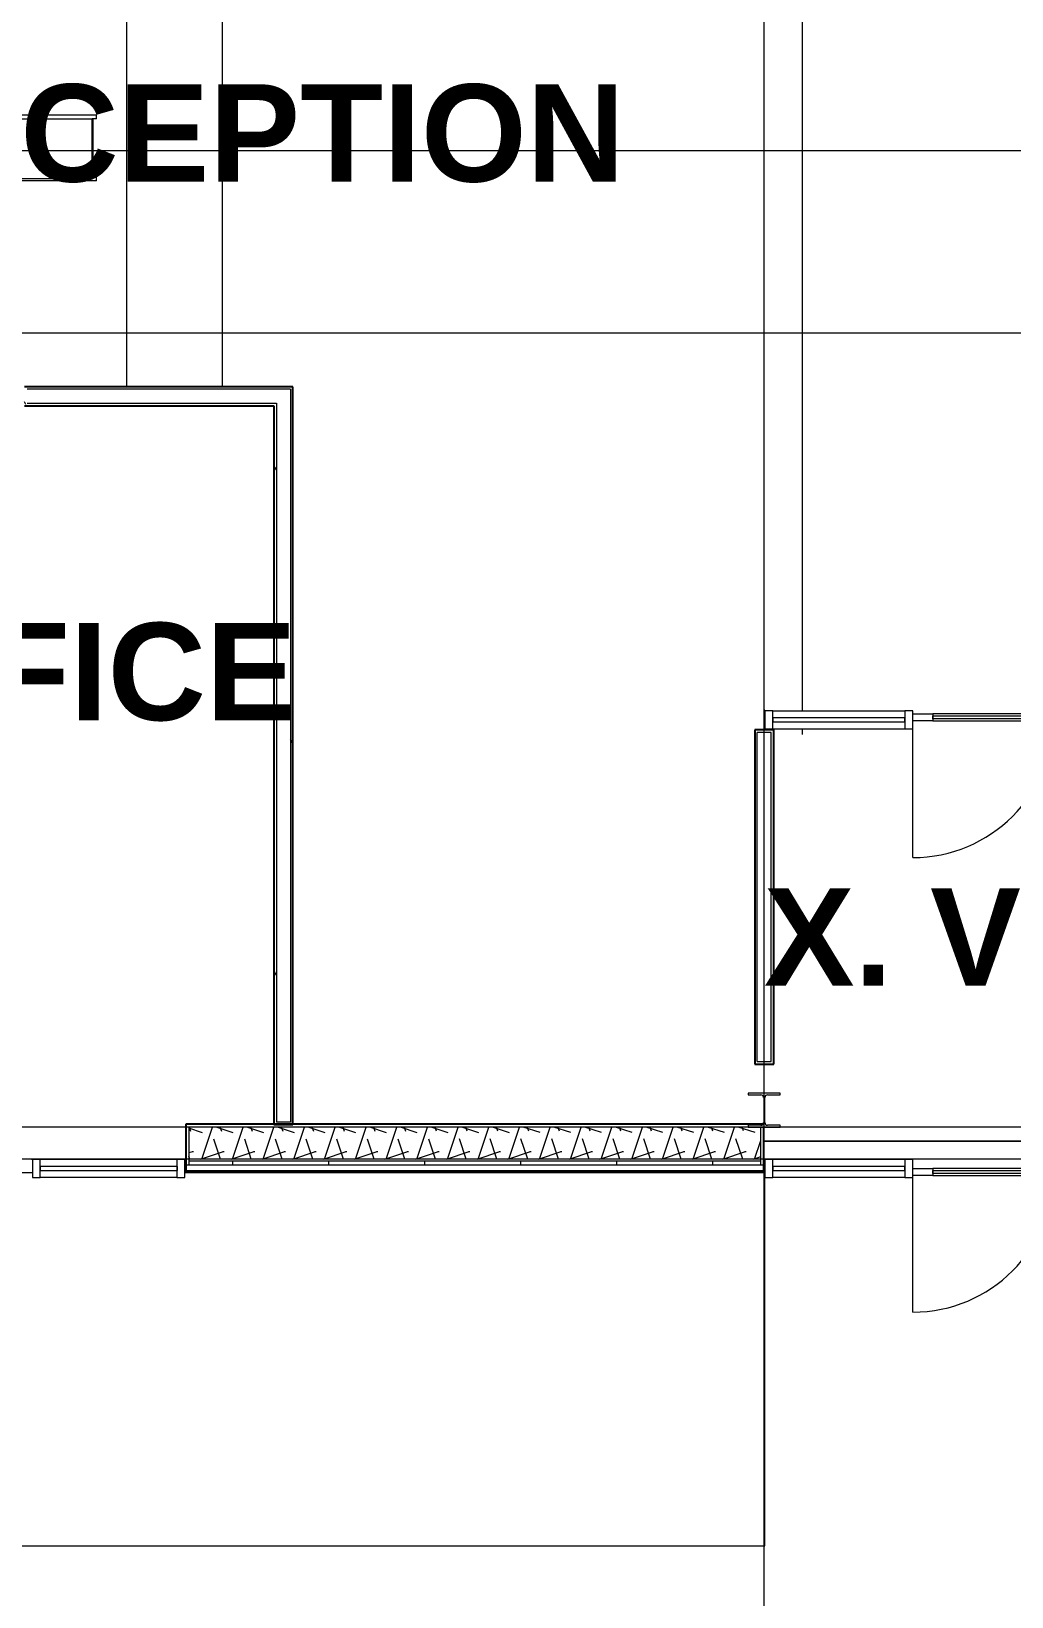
# Model space of a CAD drawing. Header units: inches. Extents: x 25557 to 33164, y -23509 to -20035.
# Drawn here: x 31729.9 to 31975.1, y -22904.8 to -22513.1 of the extents above; entities that cross this region are included whole.
import ezdxf

# ---------------------------------------------------------------- set-up
doc = ezdxf.new("R2010")
doc.units = ezdxf.units.IN
doc.header["$MEASUREMENT"] = 0
doc.linetypes.add('Grid Line 1_2_', pattern=[0.875, 0.5, -0.125, 0.125, -0.125])
for name, color, linetype, lineweight in [('A-AREA', 32, 'Continuous', 9), ('A-DOOR', 31, 'Continuous', 9), ('A-FLOR', 192, 'Continuous', 9), ('A-GLAZ-CURT', 52, 'Continuous', 9), ('A-GLAZ-CWMG', 51, 'Continuous', 9), ('A-WALL', 113, 'Continuous', 25), ('A-WALL-PATT', 111, 'Continuous', 25), ('Conc', 7, 'Continuous', 9), ('G-ANNO-SYMB', 111, 'Continuous', 9), ('I-FURN', 30, 'Continuous', 9), ('I-WALL', 2, 'Continuous', 9), ('L-SITE-WALL', 31, 'Continuous', 9), ('M-AREA-IDEN', 171, 'Continuous', 9), ('Q-CASE', 31, 'Continuous', 9), ('S-BEAM', 12, 'Continuous', 9), ('S-COLS', 52, 'Continuous', 9), ('S-GRID', 1, 'Continuous', 9)]:
    doc.layers.add(name, color=color, linetype=linetype, lineweight=lineweight)
doc.styles.add('Arial_B', font='arialbd.ttf', dxfattribs={"height": 24.354149})
pattern_1 = [(0, (5932.319, 0), (61.44, 15.36), [2.534, -43.546, 2.534, -43.546, -245.76]), (0, (5932.319, 0), (61.44, 15.36), [-92.16, 2.534, -89.626, 2.534, -43.546, -107.52]), (0, (5932.319, 0), (61.44, 15.36), [-230.4, 2.534, -28.186, 2.534, -74.266]), (120, (5955.359, 7.68), (-44.02215, 45.528601), [2.534, -43.546, 2.534, -43.546, -245.76]), (120, (5955.359, 7.68), (-44.02215, 45.528601), [-92.16, 2.534, -89.626, 2.534, -43.546, -107.52]), (120, (5955.359, 7.68), (-44.02215, 45.528601), [-230.4, 2.534, -28.186, 2.534, -74.266]), (240, (5963.039, 38.4), (-17.41785, -60.888601), [2.534, -43.546, 2.534, -43.546, -245.76]), (240, (5963.039, 38.4), (-17.41785, -60.888601), [-92.16, 2.534, -89.626, 2.534, -43.546, -107.52]), (240, (5963.039, 38.4), (-17.41785, -60.888601), [-230.4, 2.534, -28.186, 2.534, -74.266])]

# ---------------------------------------------------------------- blocks, each defined once
blk = doc.blocks.new('Struct_Xcel_Sports Complex_rvt-2-Overall Floor Plan')
at = {"layer": 'A-FLOR', "color": 7}
blk.add_line((26123.27, -22790.8), (25980.77, -22790.8), dxfattribs=at)
at = {"layer": 'L-SITE-WALL', "color": 7}
for p, q in [((25980.77, -22790.8), (26123.27, -22790.8)), ((25797.83, -22798.8), (25244.39, -22798.8)), ((25981.02, -22798.8), (25836.02, -22798.8))]:
    blk.add_line(p, q, dxfattribs=at)
blk = doc.blocks.new('W-Wide Flange-Column - B2_E-V8-Overall Floor Plan')
at = {"layer": 'S-COLS'}
h = blk.add_hatch(dxfattribs=at)
h.set_pattern_fill('FP_12', color=256, style=0, pattern_type=2)
h.set_pattern_definition([(225, (31913.21, -22783.053), (19.00703, -19.00703), []), (225, (31913.21, -22811.853), (19.00703, -19.00703), [])])
h.paths.add_polyline_path([(-2.93, 4.25), (-4, 4.25), (-4, 3.82), (-0.84, 3.82), (-0.35, 3.61), (-0.14, 3.12), (-0.14, -3.12), (-0.35, -3.61), (-0.84, -3.82), (-4, -3.82), (-4, -4.25), (4, -4.25), (4, -3.82), (0.84, -3.82), (0.35, -3.61), (0.14, -3.12), (0.14, 3.12), (0.35, 3.61), (0.84, 3.82), (4, 3.82), (4, 4.25)], flags=0)
at = {"layer": 'S-COLS', "lineweight": 15}
for p, q in [((4, 4.25), (-4, 4.25)), ((-4, 4.25), (-4, 3.82)), ((4, 3.82), (4, 4.25)), ((-4, 3.82), (-0.84, 3.82)), ((-0.14, 3.12), (-0.14, -3.12)), ((0.14, -3.12), (0.14, 3.12)), ((0.84, 3.82), (4, 3.82)), ((-0.84, -3.82), (-4, -3.82)), ((-4, -3.82), (-4, -4.25)), ((4, -3.82), (0.84, -3.82)), ((4, -4.25), (4, -3.82)), ((-4, -4.25), (4, -4.25))]:
    blk.add_line(p, q, dxfattribs=at)
for centre, start, end in [((-0.84, 3.12), 0, 90), ((0.84, 3.12), 90, 180), ((-0.84, -3.12), 270, 0), ((0.84, -3.12), 180, 270)]:
    blk.add_arc(centre, 0.691, start, end, dxfattribs=at)
blk = doc.blocks.new('Casework 1 - Casework 1-456223-Overall Floor Plan')
at = {"layer": 'Q-CASE'}
for p, q in [((25850.02, -22359.55), (25742.02, -22359.55)), ((25742.02, -22359.55), (25742.02, -22369.55)), ((25850.02, -22383.55), (25850.02, -22359.55)), ((25766.02, -22602.04), (25766.02, -22383.55)), ((25766.02, -22383.55), (25850.02, -22383.55)), ((25845.39, -22431.55), (25821.39, -22431.55)), ((25821.39, -22431.55), (25821.39, -22602.04)), ((25845.39, -22602.04), (25845.39, -22431.55)), ((25763.89, -22602.04), (25766.02, -22602.04))]:
    blk.add_line(p, q, dxfattribs=at)
blk = doc.blocks.new('Bar_Stool_6722_1_ - Bar_Stool_6722_1_-477960-Overall Floor Plan')
at = {"layer": 'I-FURN'}
for p, q in [((0, 19.21), (0, 21.13)), ((1, 21.13), (0, 21.13)), ((1, 21.13), (1, 20.14)), ((1, 20.14), (15.5, 20.14)), ((1, 20.14), (1, 19.99)), ((16, 20), (1, 20)), ((1, 19.89), (1, 19.99)), ((1, 17.63), (1, 19.89)), ((15.5, 20.14), (15.5, 21.13)), ((16.5, 21.13), (15.5, 21.13)), ((15.5, 19.98), (15.5, 20.14)), ((16, 19.99), (16, 19.89)), ((16, 19.89), (16, 17.63)), ((16.5, 21.13), (16.5, 19.21)), ((0, 17.72), (0, 19.21)), ((0, 1.78), (0, 17.72)), ((1, 2.03), (1, 17.63)), ((16, 17.63), (16, 2.03)), ((16.5, 19.21), (16.5, 17.72)), ((16.5, 17.72), (16.5, 1.78)), ((1, 1.78), (0, 1.78)), ((0, 1.78), (0, 0.98)), ((1, 0.98), (0, 0.98)), ((0, 0.98), (0, 0)), ((0, 0), (1, 0)), ((1, 1.91), (1, 2.03)), ((16, 2.03), (1, 2.03)), ((1, 1.24), (1, 1.91)), ((16, 1.91), (1, 1.91)), ((1, 0), (1, 1.24)), ((1, 1.24), (16, 1.24)), ((16, 2.03), (16, 1.91)), ((16, 1.91), (16, 1.24)), ((16.5, 1.78), (16, 1.78)), ((16, 1.24), (16, 0)), ((16.5, 0.98), (16, 0.98)), ((16, 0), (16.5, 0)), ((16.5, 0.98), (16.5, 1.78)), ((16.5, 0), (16.5, 0.98)), ((1, 0), (16, 0))]:
    blk.add_line(p, q, dxfattribs=at)
blk = doc.blocks.new('System Panel - Exterior Glazing-1142345-Overall Floor Plan')
at = {"layer": 'A-GLAZ-CURT'}
for p, q in [((16.53125, 1.25), (-16.53125, 1.25)), ((-16.53125, 1.25), (-16.53125, 0.25)), ((-16.53125, 0.25), (-16.53125, 1.25)), ((16.53125, 1.25), (-16.53125, 1.25)), ((-16.53125, 0.25), (16.53125, 0.25)), ((-16.53125, 0.25), (16.53125, 0.25)), ((16.53125, 0.25), (16.53125, 1.25)), ((16.53125, 1.25), (16.53125, 0.25))]:
    blk.add_line(p, q, dxfattribs=at)
blk = doc.blocks.new('Door_Single_Storefront - one-1142389-Overall Floor Plan')
at = {"layer": 'A-DOOR'}
for p, q in [((-17.59375, 0.75), (-12.59375, 0.75)), ((-17.59375, -35.1875), (-17.59375, 0)), ((-12.59375, 0.75), (-12.59375, -1)), ((12.59375, 0.75), (-12.59375, 0.75)), ((-12.59375, -0.5), (-12.59375, 0.25)), ((-12.59375, 0.25), (12.59375, 0.25)), ((12.59375, -1), (12.59375, 0.75)), ((12.59375, 0.75), (17.59375, 0.75)), ((12.59375, 0.25), (12.59375, -0.5)), ((17.59375, 0.75), (17.59375, -1)), ((-12.59375, -1), (-17.59375, -1)), ((12.59375, -0.5), (-12.59375, -0.5)), ((-12.59375, -1), (12.59375, -1)), ((17.59375, -1), (12.59375, -1))]:
    blk.add_line(p, q, dxfattribs=at)
blk.add_arc((-17.59375, 0), 35.1875, 270, 0, dxfattribs=at)
blk = doc.blocks.new('Rectangular Mullion - Exterior 2_ x 4_5_-1305154-Overall Floor Plan')
at = {"layer": 'A-GLAZ-CWMG'}
for p, q in [((26016.08, -22795.43), (25983.02, -22795.43)), ((26016.08, -22799.93), (25983.02, -22799.93))]:
    blk.add_line(p, q, dxfattribs=at)
blk = doc.blocks.new('Rectangular Mullion - Exterior 2_ x 4_5_-1142353-Overall Floor Plan')
at = {"layer": 'A-GLAZ-CWMG', "lineweight": 13}
for p, q in [((0, 1.5), (-2, 1.5)), ((-2, 1.5), (-2, -3)), ((0, -3), (0, 1.5)), ((-2, -3), (0, -3))]:
    blk.add_line(p, q, dxfattribs=at)
blk = doc.blocks.new('Rectangular Mullion - Exterior 2_ x 4_5_-1142343-Overall Floor Plan')
at = {"layer": 'A-GLAZ-CWMG', "lineweight": 13}
for p, q in [((-1, 1.5), (1, 1.5)), ((-1, -3), (-1, 1.5)), ((1, 1.5), (1, -3)), ((1, -3), (-1, -3))]:
    blk.add_line(p, q, dxfattribs=at)
blk = doc.blocks.new('Rectangular Mullion - Exterior 2_ x 4_5_-1142586-Overall Floor Plan')
at = {"layer": 'A-GLAZ-CWMG', "lineweight": 13}
for p, q in [((-2, 1.5), (0, 1.5)), ((-2, -3), (-2, 1.5)), ((0, 1.5), (0, -3)), ((0, -3), (-2, -3))]:
    blk.add_line(p, q, dxfattribs=at)
blk = doc.blocks.new('Rectangular Mullion - Exterior 2_ x 4_5_-827470-Overall Floor Plan')
at = {"layer": 'A-GLAZ-CWMG', "lineweight": 13}
for p, q in [((-1, 1.5), (1, 1.5)), ((-1, -3), (-1, 1.5)), ((1, 1.5), (1, -3)), ((1, -3), (-1, -3))]:
    blk.add_line(p, q, dxfattribs=at)
blk = doc.blocks.new('Rectangular Mullion - Exterior 2_ x 4_5_-1142359-Overall Floor Plan')
at = {"layer": 'A-GLAZ-CWMG', "lineweight": 13}
for p, q in [((-2, 1.5), (0, 1.5)), ((-2, -3), (-2, 1.5)), ((0, 1.5), (0, -3)), ((0, -3), (-2, -3))]:
    blk.add_line(p, q, dxfattribs=at)
blk = doc.blocks.new('Girt_C - 8_D-1278687-Overall Floor Plan')
at = {"layer": 'S-BEAM'}
for p, q in [((25836.27, -22787.3), (25797.58, -22787.3)), ((25797.58, -22795.3), (25836.27, -22795.3))]:
    blk.add_line(p, q, dxfattribs=at)
blk = doc.blocks.new('Rectangular Mullion - Exterior 2_ x 4_5_-1305234-Overall Floor Plan')
at = {"layer": 'A-GLAZ-CWMG'}
for p, q in [((26090.45, -22683.18), (26123.52, -22683.18)), ((26090.45, -22687.68), (26123.52, -22687.68))]:
    blk.add_line(p, q, dxfattribs=at)
blk = doc.blocks.new('System Panel - Exterior Glazing-827454-Overall Floor Plan')
at = {"layer": 'A-GLAZ-CURT'}
for p, q in [((17.09375, 1.25), (-17.09375, 1.25)), ((-17.09375, 1.25), (-17.09375, 0.25)), ((-17.09375, 0.25), (-17.09375, 1.25)), ((17.09375, 1.25), (-17.09375, 1.25)), ((-17.09375, 0.25), (17.09375, 0.25)), ((-17.09375, 0.25), (17.09375, 0.25)), ((17.09375, 0.25), (17.09375, 1.25)), ((17.09375, 1.25), (17.09375, 0.25))]:
    blk.add_line(p, q, dxfattribs=at)
blk = doc.blocks.new('Rectangular Mullion - Exterior 2_ x 4_5_-1060760-Overall Floor Plan')
at = {"layer": 'A-GLAZ-CWMG'}
for p, q in [((25834.02, -22795.43), (25799.83, -22795.43)), ((25834.02, -22799.93), (25799.83, -22799.93))]:
    blk.add_line(p, q, dxfattribs=at)

msp = doc.modelspace()

# ---------------------------------------------------------------- hatches: boundary and pattern name
at = {"layer": 'A-WALL-PATT', "lineweight": 9}
h = msp.add_hatch(dxfattribs=at)
h.set_pattern_fill('FP_15', color=256, style=0, pattern_type=2)
h.set_pattern_definition(pattern_1)
h.paths.add_polyline_path([(31791.21, -22606.79), (31791.21, -22606.16), (31728.83, -22606.16), (31728.83, -22604.41), (31728.21, -22604.41), (31728.21, -22606.79), (31790.58, -22606.79)], flags=0)
h.paths.add_polyline_path([(31696.21, -22606.79), (31696.21, -22604.41), (31695.58, -22604.41), (31695.58, -22606.16), (31674.33, -22606.16), (31674.33, -22606.79)], flags=0)
h = msp.add_hatch(dxfattribs=at)
h.set_pattern_fill('FP_15', color=256, style=0, pattern_type=2)
h.set_pattern_definition(pattern_1)
h.paths.add_polyline_path([(31794.71, -22786.68), (31795.33, -22786.68), (31795.33, -22602.66), (31794.71, -22602.66), (31794.71, -22786.05)], flags=0)
h = msp.add_hatch(dxfattribs=at)
h.set_pattern_fill('FP_15', color=256, style=0, pattern_type=2)
h.set_pattern_definition(pattern_1)
h.paths.add_polyline_path([(31794.71, -22786.68), (31794.71, -22786.05), (31791.21, -22786.05), (31791.21, -22606.79), (31790.58, -22606.79), (31790.58, -22786.68), (31791.21, -22786.68)], flags=0)
h = msp.add_hatch(dxfattribs=at)
h.set_pattern_fill('FP_16', color=256, style=0, pattern_type=2)
h.set_pattern_definition([(161.57, (5933.279, 0.96), (-7.6802237, -0.0009796), [0, -54.643, 6.067, 0]), (18.43, (5931.359, 0.96), (-7.6802237, 0.0009796), [0, -54.643, 6.067, 0]), (108.43, (5933.279, 0.96), (3.8382953, -19.20136532), [18.211, -42.499]), (71.57, (5931.359, 0.96), (3.8382953, 19.20136532), [18.211, -42.499])])
h.paths.add_polyline_path([(31769.33, -22795.3), (31912.33, -22795.3), (31912.33, -22787.3), (31769.33, -22787.3)], flags=0)
h = msp.add_hatch(dxfattribs=at)
h.set_pattern_fill('FP_18', color=256, style=0, pattern_type=2)
h.set_pattern_definition([(0, (5932.32, 0), (0, 24), []), (90, (5932.32, 0), (-24, 1e-15), [])])
h.paths.add_polyline_path([(31912.33, -22796.8), (31912.33, -22795.8), (31769.33, -22795.8), (31769.33, -22796.8), (31898.86, -22796.8)], flags=0)

# ---------------------------------------------------------------- linework, layer by layer
at = {"layer": 'A-AREA'}
for p, q in [((31922.71, -22343.05), (31922.71, -22683.18)), ((31922.71, -22687.68), (31922.71, -22689.05)), ((31913.21, -22778.8), (31913.21, -22771.55))]:
    msp.add_line(p, q, dxfattribs=at)
at = {"layer": 'A-WALL', "lineweight": 9}
for p, q in [((31794.71, -22602.66), (31728.83, -22602.66)), ((31794.71, -22602.66), (31794.71, -22786.05)), ((31728.83, -22606.16), (31791.21, -22606.16)), ((31791.21, -22606.16), (31791.21, -22786.05)), ((31911.46, -22770.93), (31911.46, -22688.55)), ((31914.96, -22688.55), (31911.46, -22688.55)), ((31914.96, -22770.93), (31914.96, -22688.55)), ((31911.46, -22770.93), (31914.96, -22770.93)), ((31769.33, -22787.3), (31769.33, -22796.8)), ((31909.21, -22787.3), (31769.33, -22787.3)), ((31794.71, -22786.05), (31791.21, -22786.05)), ((31912.33, -22796.8), (31912.33, -22787.3)), ((31913.08, -22796.8), (31768.58, -22796.8)), ((31912.33, -22795.3), (31769.33, -22795.3)), ((31912.33, -22795.8), (31769.33, -22795.8)), ((31913.08, -22798.3), (31768.58, -22798.3))]:
    msp.add_line(p, q, dxfattribs=at)
at = {"layer": 'Conc'}
for p, q in [((31913.33, -22892.07), (31913.33, -22799.93)), ((30176.33, -22892.07), (31913.33, -22892.07))]:
    msp.add_line(p, q, dxfattribs=at)
at = {"layer": 'G-ANNO-SYMB'}
msp.add_line((32242.21, -22588.63), (27925.98, -22588.63), dxfattribs=at)
at = {"layer": 'I-WALL', "lineweight": 25}
for p, q in [((31795.33, -22602.04), (31728.21, -22602.04)), ((31795.33, -22786.68), (31795.33, -22602.04)), ((31728.21, -22606.79), (31790.58, -22606.79)), ((31790.58, -22606.79), (31790.58, -22786.68)), ((31913.33, -22683.05), (31913.21, -22683.05)), ((31913.21, -22683.05), (31913.21, -22687.8)), ((31913.33, -22687.8), (31913.33, -22683.05)), ((31910.83, -22687.93), (31910.83, -22771.55)), ((31915.58, -22687.93), (31910.83, -22687.93)), ((31913.21, -22687.8), (31913.33, -22687.8)), ((31915.58, -22771.55), (31915.58, -22687.93)), ((31910.83, -22771.55), (31915.58, -22771.55)), ((31790.58, -22786.68), (31795.33, -22786.68))]:
    msp.add_line(p, q, dxfattribs=at)
at = {"layer": 'L-SITE-WALL', "lineweight": 25}
for p, q in [((31912.91, -22786.55), (31768.58, -22786.55)), ((31768.58, -22786.55), (31768.58, -22798.62)), ((31913.08, -22798.62), (31913.08, -22787.3)), ((31768.58, -22798.62), (31913.08, -22798.62))]:
    msp.add_line(p, q, dxfattribs=at)
at = {"layer": 'S-GRID', "linetype": 'Grid Line 1_2_'}
for p, q in [((31913.21, -23095.8), (31913.21, -20550.05)), ((31913.21, -23413.24), (31913.21, -20902.43)), ((32359.66, -22543.05), (27403.68, -22543.05)), ((32651.38, -22543.05), (27722.53, -22543.05)), ((32359.66, -22787.3), (27403.68, -22787.3)), ((32651.38, -22787.3), (27722.53, -22787.3)), ((32263.66, -22795.3), (27499.68, -22795.3)), ((32555.38, -22795.3), (27847.84, -22795.3))]:
    msp.add_line(p, q, dxfattribs=at)

# ---------------------------------------------------------------- block references
at = {"lineweight": 5}
msp.add_blockref('Struct_Xcel_Sports Complex_rvt-2-Overall Floor Plan', (5932.32, 0), dxfattribs=at)
at = {"layer": 'A-DOOR'}
for p in [(31967.99, -22684.68), (31967.99, -22798.43)]:
    msp.add_blockref('Door_Single_Storefront - one-1142389-Overall Floor Plan', p, dxfattribs=at)
at = {"layer": 'A-GLAZ-CURT', "rotation": 180}
msp.add_blockref('System Panel - Exterior Glazing-1142345-Overall Floor Plan', (31931.87, -22684.68), dxfattribs=at)
at = {"layer": 'A-GLAZ-CURT'}
for name, p in [('System Panel - Exterior Glazing-827454-Overall Floor Plan', (31749.24, -22798.43)), ('System Panel - Exterior Glazing-1142345-Overall Floor Plan', (31931.87, -22798.43))]:
    msp.add_blockref(name, p, dxfattribs=at)
at = {"layer": 'A-GLAZ-CWMG', "extrusion": (0, 0, -1)}
for name, p in [('Rectangular Mullion - Exterior 2_ x 4_5_-1142586-Overall Floor Plan', (-31913.33, -22684.68)), ('Rectangular Mullion - Exterior 2_ x 4_5_-827470-Overall Floor Plan', (-31949.4, -22684.68))]:
    msp.add_blockref(name, p, dxfattribs=at)
at = {"layer": 'A-GLAZ-CWMG'}
for name, p in [('Rectangular Mullion - Exterior 2_ x 4_5_-1305234-Overall Floor Plan', (5824.88, 0)), ('Rectangular Mullion - Exterior 2_ x 4_5_-1060760-Overall Floor Plan', (5932.32, 0)), ('Rectangular Mullion - Exterior 2_ x 4_5_-1305154-Overall Floor Plan', (5932.32, 0))]:
    msp.add_blockref(name, p, dxfattribs=at)
at = {"layer": 'A-GLAZ-CWMG', "rotation": 180}
for p in [(31730.15, -22798.43), (31913.33, -22798.43)]:
    msp.add_blockref('Rectangular Mullion - Exterior 2_ x 4_5_-1142353-Overall Floor Plan', p, dxfattribs=at)
at = {"layer": 'A-GLAZ-CWMG', "extrusion": (0, 0, -1), "rotation": 180}
for name, p in [('Rectangular Mullion - Exterior 2_ x 4_5_-1142359-Overall Floor Plan', (-31768.33, -22798.43)), ('Rectangular Mullion - Exterior 2_ x 4_5_-1142343-Overall Floor Plan', (-31949.4, -22798.43))]:
    msp.add_blockref(name, p, dxfattribs=at)
at = {"layer": 'I-FURN', "rotation": 270.0000000000007}
msp.add_blockref('Bar_Stool_6722_1_ - Bar_Stool_6722_1_-477960-Overall Floor Plan', (31725.11, -22534.05), dxfattribs=at)
at = {"layer": 'Q-CASE'}
msp.add_blockref('Casework 1 - Casework 1-456223-Overall Floor Plan', (5932.32, 0), dxfattribs=at)
at = {"layer": 'S-BEAM'}
msp.add_blockref('Girt_C - 8_D-1278687-Overall Floor Plan', (5932.32, 0), dxfattribs=at)
at = {"layer": 'S-COLS', "rotation": 180}
msp.add_blockref('W-Wide Flange-Column - B2_E-V8-Overall Floor Plan', (31913.21, -22783.05), dxfattribs=at)

# ---------------------------------------------------------------- texts
at = {"layer": 'M-AREA-IDEN', "char_height": 24.354, "attachment_point": 2, "line_spacing_factor": 0.938532, "style": 'Arial_B'}
for s, insert, width in [('RECEPTION', (31779.14, -22526.37), 230.112), ('OFFICE', (31733.89, -22661.14), 144.864), ('X. VEST.', (31983.05, -22727.58), 161.856)]:
    msp.add_mtext(s, dxfattribs=dict(at, insert=insert, width=width))

doc.saveas('drawing.dxf')
